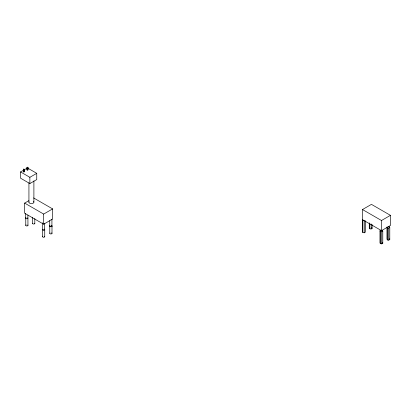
<?xml version="1.0" encoding="UTF-8"?>
<svg xmlns="http://www.w3.org/2000/svg" width="411" height="411" viewBox="0 0 411 411"><rect width="100%" height="100%" fill="white"/><g stroke="black" fill="none" stroke-linecap="round" stroke-linejoin="round"><path stroke-width="0.62" d="M23.345 169.424L23.494 169.101L24.475 169.25L24.475 171.572L23.756 171.988L23.345 171.747L23.345 169.424L23.756 169.666L24.475 169.25M23.345 171.747L23.494 169.101M26.879 167.549L27.594 167.138L28.005 167.375L27.856 170.026L26.879 169.871L26.879 167.549L27.29 167.786L28.005 167.375M26.879 169.871L27.028 169.548M27.984 168.274L36.749 173.334L36.749 179.592L29.864 183.568L20.55 178.189L20.55 171.937L26.905 168.263M20.55 171.937L29.864 177.311L36.749 173.334M33.604 197.932L52.613 208.906L52.613 219.032L43.664 224.201L24.655 213.227L24.655 203.096L28.862 200.666M24.655 203.096L43.664 214.074L52.613 208.906M362.867 232.569L362.487 231.758L362.487 209.538L371.441 204.37L390.45 215.343L390.45 225.475L381.5 230.643L362.487 219.664L362.867 220.481L362.867 232.569L364.274 232.79L365.307 232.194L365.307 220.738M362.487 209.538L381.5 220.512L390.45 215.343M369.278 222.865L369.278 227.956L369.659 228.768L371.066 228.989L372.099 228.393L372.099 224.576M381.459 230.217L382.4 230.36L382.78 231.177L382.78 243.266L381.747 243.862L380.334 243.646L379.959 242.834L379.959 230.741L380.992 230.145M379.959 230.741L380.334 231.552L381.747 231.768L382.78 231.177M386.962 227.031L387.342 227.843L388.749 228.064L389.782 227.468L389.402 226.651L387.994 226.435M386.962 227.668L386.962 239.125L387.342 239.937L388.749 240.158L389.782 239.562L389.782 227.468M362.867 220.481L364.274 220.697L364.274 232.79M27.594 169.46L28.005 169.697M389.402 238.745L389.782 239.562M382.4 242.454L382.78 243.266M371.724 227.576L372.099 228.393M388.749 228.064L388.749 240.158M387.342 227.843L387.342 239.937M381.747 231.768L381.747 243.862M381.5 220.512L381.5 230.643M380.334 231.552L380.334 243.646M371.066 223.897L371.066 228.989M369.659 223.676L369.659 228.768M51.992 226.091L51.992 233.33M51.92 219.489L51.92 226.127M49.731 220.697L49.803 233.33M44.732 229.405L44.732 236.638M44.665 223.404L44.665 229.436M43.664 214.074L43.664 224.201M42.544 229.405L42.544 236.638M42.477 222.803L42.477 229.436M34.812 218.585L34.812 223.409M33.897 180.907L33.897 202.145M32.623 217.378L32.623 223.409M29.864 177.311L29.864 183.568M28.934 182.864L28.934 202.227M27.891 215.112L27.958 225.331M27.856 167.698L27.856 170.026M27.29 167.786L27.29 170.113M25.77 218.092L25.77 225.331M25.703 213.304L25.703 218.128M24.321 169.579L24.321 171.901M23.756 169.666L23.756 171.988M44.629 229.271A1.094 0.632 0 0 1 43.571 230.068A1.094 0.632 0 0 1 42.513 229.271M33.527 201.436A2.481 1.433 0 0 1 31.811 203.604A2.481 1.433 0 0 1 29.001 201.858M44.588 236.325A1.094 0.632 0 0 1 44.265 237.157A1.094 0.632 0 0 1 42.801 237.049A1.094 0.632 0 0 1 42.867 236.197M44.588 229.086A1.094 0.632 0 0 1 44.059 229.985A1.094 0.632 0 0 1 42.58 229.564M27.814 225.017A1.094 0.632 0 0 1 27.491 225.85A1.094 0.632 0 0 1 26.027 225.737A1.094 0.632 0 0 1 26.088 224.884M27.743 217.809A1.094 0.632 0 0 1 27.424 218.647A1.094 0.632 0 0 1 25.955 218.534A1.094 0.632 0 0 1 26.021 217.681M51.673 232.883A1.094 0.632 0 0 1 51.735 233.736A1.094 0.632 0 0 1 50.27 233.849A1.094 0.632 0 0 1 49.947 233.011M51.673 225.644A1.094 0.632 0 0 1 51.735 226.497A1.094 0.632 0 0 1 50.27 226.61A1.094 0.632 0 0 1 49.947 225.778M51.601 225.68A1.094 0.632 0 0 1 51.668 226.533A1.094 0.632 0 0 1 50.199 226.641A1.094 0.632 0 0 1 49.88 225.809M51.776 219.202A1.094 0.632 0 0 1 51.113 219.5M34.776 223.245A1.094 0.632 0 0 1 33.717 224.041A1.094 0.632 0 0 1 32.659 223.245"/></g></svg>
